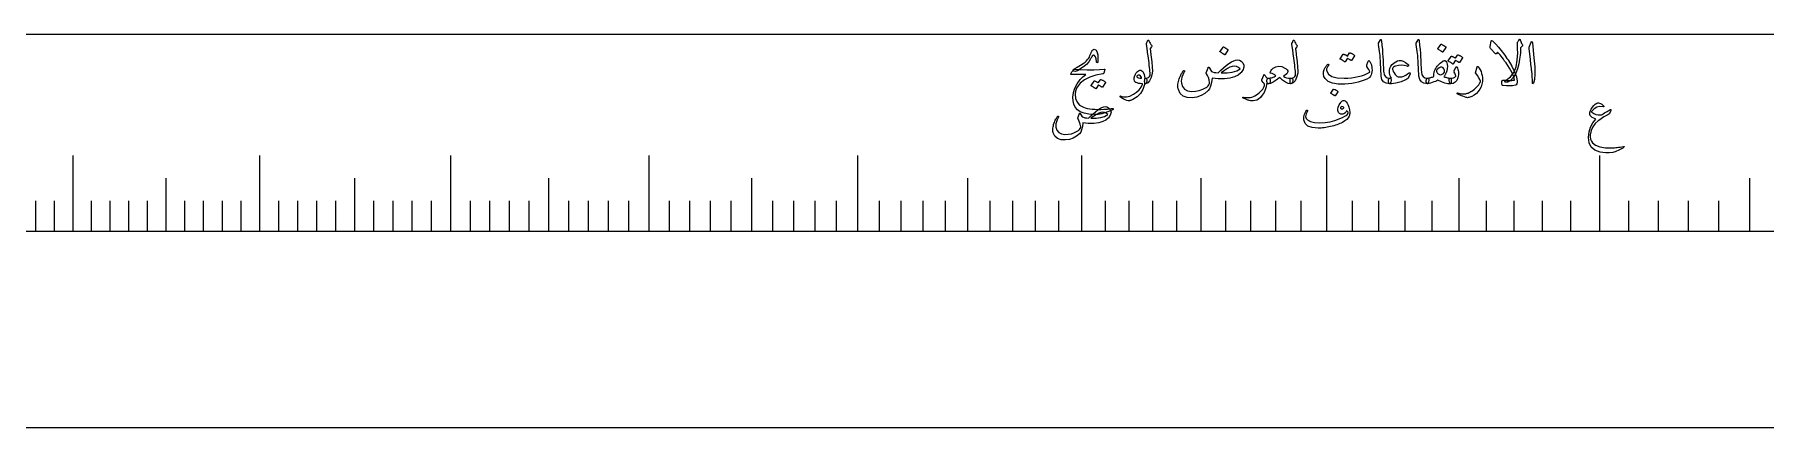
# Model space of a CAD drawing. Header units: millimetres. Extents: x -230 to 230, y -13 to 13.
# Drawn here: x 2 to 116.6, y -13 to 13 of the extents above; entities that cross this region are included whole.
import ezdxf

# ---------------------------------------------------------------- set-up
doc = ezdxf.new("R2010")
doc.units = ezdxf.units.MM
for name, color, linetype in [('CUT_OUTER', 1, 'Continuous'), ('ENGRAVE', 7, 'Continuous'), ('ENGRAVE_FINE', 8, 'Continuous'), ('TEXT', 5, 'Continuous')]:
    doc.layers.add(name, color=color, linetype=linetype)

msp = doc.modelspace()

# ---------------------------------------------------------------- linework, layer by layer
at = {"layer": 'CUT_OUTER'}
msp.add_lwpolyline([(-230, -13), (230, -13), (230, 13), (-230, 13)], close=True, dxfattribs=at)
at = {"layer": 'ENGRAVE'}
for points in [[(4.553, 0), (4.553, 5)], [(16.9333, 0), (16.9333, 5)], [(29.5765, 0), (29.5765, 5)], [(42.6926, 0), (42.6926, 5)], [(56.5228, 0), (56.5228, 5)], [(71.3586, 0), (71.3586, 5)], [(71.3586, 0), (71.3586, 5)], [(87.5694, 0), (87.5694, 5)], [(105.6437, 0), (105.6437, 5)], [(10.7226, 0), (10.7226, 3.5)], [(23.2094, 0), (23.2094, 3.5)], [(36.0613, 0), (36.0613, 3.5)], [(49.5017, 0), (49.5017, 3.5)], [(63.7941, 0), (63.7941, 3.5)], [(79.265, 0), (79.265, 3.5)], [(96.3369, 0), (96.3369, 3.5)], [(115.5801, 0), (115.5801, 3.5)], [(-215, 0), (215, 0)]]:
    msp.add_lwpolyline(points, dxfattribs=at)
at = {"layer": 'ENGRAVE_FINE'}
for points in [[(2.0913, 0), (2.0913, 2)], [(3.3219, 0), (3.3219, 2)], [(5.7848, 0), (5.7848, 2)], [(7.0174, 0), (7.0174, 2)], [(8.2511, 0), (8.2511, 2)], [(9.4861, 0), (9.4861, 2)], [(11.9606, 0), (11.9606, 2)], [(13.2006, 0), (13.2006, 2)], [(14.4425, 0), (14.4425, 2)], [(15.6867, 0), (15.6867, 2)], [(18.1825, 0), (18.1825, 2)], [(19.4345, 0), (19.4345, 2)], [(20.6895, 0), (20.6895, 2)], [(21.9478, 0), (21.9478, 2)], [(24.4748, 0), (24.4748, 2)], [(25.7439, 0), (25.7439, 2)], [(27.0171, 0), (27.0171, 2)], [(28.2946, 0), (28.2946, 2)], [(30.8632, 0), (30.8632, 2)], [(32.1548, 0), (32.1548, 2)], [(33.4515, 0), (33.4515, 2)], [(34.7536, 0), (34.7536, 2)], [(37.3749, 0), (37.3749, 2)], [(38.6946, 0), (38.6946, 2)], [(40.0206, 0), (40.0206, 2)], [(41.3532, 0), (41.3532, 2)], [(44.0392, 0), (44.0392, 2)], [(45.3931, 0), (45.3931, 2)], [(46.7546, 0), (46.7546, 2)], [(48.1241, 0), (48.1241, 2)], [(50.8878, 0), (50.8878, 2)], [(52.2826, 0), (52.2826, 2)], [(53.6866, 0), (53.6866, 2)], [(55.0998, 0), (55.0998, 2)], [(57.9557, 0), (57.9557, 2)], [(59.399, 0), (59.399, 2)], [(60.8529, 0), (60.8529, 2)], [(62.3178, 0), (62.3178, 2)], [(65.2821, 0), (65.2821, 2)], [(66.7821, 0), (66.7821, 2)], [(68.2946, 0), (68.2946, 2)], [(69.82, 0), (69.82, 2)], [(72.9108, 0), (72.9108, 2)], [(74.4771, 0), (74.4771, 2)], [(76.058, 0), (76.058, 2)], [(77.6538, 0), (77.6538, 2)], [(80.8921, 0), (80.8921, 2)], [(82.5356, 0), (82.5356, 2)], [(84.1959, 0), (84.1959, 2)], [(85.8737, 0), (85.8737, 2)], [(89.2836, 0), (89.2836, 2)], [(91.0168, 0), (91.0168, 2)], [(92.7697, 0), (92.7697, 2)], [(94.5429, 0), (94.5429, 2)], [(98.1524, 0), (98.1524, 2)], [(99.9902, 0), (99.9902, 2)], [(101.8508, 0), (101.8508, 2)], [(103.7351, 0), (103.7351, 2)], [(107.5774, 0), (107.5774, 2)], [(109.5371, 0), (109.5371, 2)], [(111.5235, 0), (111.5235, 2)], [(113.5376, 0), (113.5376, 2)]]:
    msp.add_lwpolyline(points, dxfattribs=at)
at = {"layer": 'TEXT'}
for points in [[(75.6391, 12.4113), (75.6663, 12.4771), (75.6875, 12.5292), (75.7026, 12.5678), (75.7117, 12.5927), (75.7188, 12.6086), (75.7278, 12.62), (75.7389, 12.6268), (75.752, 12.629), (75.7669, 12.6265), (75.7792, 12.619), (75.7891, 12.6064), (75.7964, 12.5887), (75.8299, 12.5023), (75.87, 12.4244), (75.9166, 12.3551), (75.9698, 12.2944), (75.9846, 12.2749), (75.9889, 12.253), (75.9826, 12.2286), (75.9657, 12.2016), (75.877, 12.0766), (75.8831, 12.0207), (75.8891, 11.9657), (75.8952, 11.9118), (75.9012, 11.8589), (75.9073, 11.807), (75.9133, 11.756), (75.9194, 11.7061), (75.9254, 11.6573), (75.9811, 11.2046), (76.0151, 10.8508), (76.0275, 10.5958), (76.0181, 10.4395), (75.942, 10.156), (75.8427, 9.9466), (75.7203, 9.8112), (75.5746, 9.75), (75.5706, 9.75), (75.5665, 9.75), (75.5625, 9.75), (75.5585, 9.75), (75.5345, 9.7727), (75.5192, 9.8246), (75.5123, 9.9057), (75.5141, 10.0161), (75.5179, 10.057), (75.5292, 10.0867), (75.5481, 10.1053), (75.5746, 10.1129), (75.6769, 10.1333), (75.7621, 10.1704), (75.8301, 10.224), (75.881, 10.2944), (75.8776, 10.3788), (75.8715, 10.4748), (75.8625, 10.5824), (75.8508, 10.7016), (75.8366, 10.8319), (75.8201, 10.9728), (75.8013, 11.1242), (75.7802, 11.2863), (75.7608, 11.4456), (75.7429, 11.5887), (75.7266, 11.7157), (75.7117, 11.8266), (75.6988, 11.9214), (75.6885, 12), (75.6807, 12.0625), (75.6754, 12.1089), (75.6351, 12.3387), (75.6338, 12.3614), (75.6341, 12.381), (75.6358, 12.3977), (75.6391, 12.4113)], [(85.2681, 12.4113), (85.2954, 12.4771), (85.3165, 12.5292), (85.3317, 12.5678), (85.3407, 12.5927), (85.3478, 12.6086), (85.3569, 12.62), (85.3679, 12.6268), (85.381, 12.629), (85.3959, 12.6265), (85.4083, 12.619), (85.4181, 12.6064), (85.4254, 12.5887), (85.4589, 12.5023), (85.499, 12.4244), (85.5456, 12.3551), (85.5988, 12.2944), (85.6137, 12.2749), (85.6179, 12.253), (85.6116, 12.2286), (85.5948, 12.2016), (85.506, 12.0766), (85.5121, 12.0207), (85.5181, 11.9657), (85.5242, 11.9118), (85.5302, 11.8589), (85.5363, 11.807), (85.5423, 11.756), (85.5484, 11.7061), (85.5544, 11.6573), (85.6101, 11.2046), (85.6442, 10.8508), (85.6565, 10.5958), (85.6472, 10.4395), (85.5711, 10.156), (85.4718, 9.9466), (85.3493, 9.8112), (85.2036, 9.75), (85.1996, 9.75), (85.1956, 9.75), (85.1915, 9.75), (85.1875, 9.75), (85.1636, 9.7727), (85.1482, 9.8246), (85.1414, 9.9057), (85.1431, 10.0161), (85.1469, 10.057), (85.1583, 10.0867), (85.1772, 10.1053), (85.2036, 10.1129), (85.3059, 10.1333), (85.3911, 10.1704), (85.4592, 10.224), (85.5101, 10.2944), (85.5067, 10.3788), (85.5005, 10.4748), (85.4916, 10.5824), (85.4798, 10.7016), (85.4656, 10.8319), (85.4491, 10.9728), (85.4303, 11.1242), (85.4093, 11.2863), (85.3899, 11.4456), (85.372, 11.5887), (85.3556, 11.7157), (85.3407, 11.8266), (85.3279, 11.9214), (85.3175, 12), (85.3097, 12.0625), (85.3044, 12.1089), (85.2641, 12.3387), (85.2629, 12.3614), (85.2631, 12.381), (85.2649, 12.3977), (85.2681, 12.4113)], [(91.131, 12.6532), (91.1389, 12.6653), (91.1462, 12.6734), (91.153, 12.6774), (91.1593, 12.6774), (91.1689, 12.6721), (91.1774, 12.6562), (91.185, 12.6298), (91.1915, 12.5927), (91.2248, 12.2916), (91.252, 12.0131), (91.2732, 11.7573), (91.2883, 11.5242), (91.298, 11.3248), (91.307, 11.1462), (91.3151, 10.9882), (91.3226, 10.8508), (91.329, 10.7341), (91.3342, 10.6381), (91.3381, 10.5628), (91.3407, 10.5081), (91.3765, 10.3443), (91.4556, 10.2238), (91.5781, 10.1467), (91.744, 10.1129), (91.7901, 10.1008), (91.8196, 10.0726), (91.8324, 10.0282), (91.8286, 9.9677), (91.8097, 9.8725), (91.7893, 9.8044), (91.7674, 9.7636), (91.744, 9.75), (91.5106, 9.7807), (91.3387, 9.873), (91.2283, 10.0267), (91.1794, 10.2419), (91.1717, 10.3449), (91.1648, 10.4481), (91.1586, 10.5515), (91.1532, 10.6552), (91.1483, 10.7592), (91.1436, 10.8634), (91.1392, 10.9679), (91.1351, 11.0726), (91.1275, 11.2723), (91.1169, 11.4521), (91.1033, 11.612), (91.0867, 11.752), (91.067, 11.8865), (91.0444, 12.0297), (91.0186, 12.1818), (90.9899, 12.3427), (90.9861, 12.3717), (90.9869, 12.3982), (90.9922, 12.4221), (91.002, 12.4435)], [(93.627, 12.6532), (93.6348, 12.6653), (93.6421, 12.6734), (93.6489, 12.6774), (93.6552, 12.6774), (93.6648, 12.6721), (93.6734, 12.6562), (93.6809, 12.6298), (93.6875, 12.5927), (93.7208, 12.2916), (93.748, 12.0131), (93.7692, 11.7573), (93.7843, 11.5242), (93.794, 11.3248), (93.8029, 11.1462), (93.8111, 10.9882), (93.8185, 10.8508), (93.825, 10.7341), (93.8301, 10.6381), (93.834, 10.5628), (93.8367, 10.5081), (93.8725, 10.3443), (93.9516, 10.2238), (94.0741, 10.1467), (94.2399, 10.1129), (94.286, 10.1008), (94.3155, 10.0726), (94.3284, 10.0282), (94.3246, 9.9677), (94.3057, 9.8725), (94.2853, 9.8044), (94.2634, 9.7636), (94.2399, 9.75), (94.0066, 9.7807), (93.8347, 9.873), (93.7243, 10.0267), (93.6754, 10.2419), (93.6677, 10.3449), (93.6608, 10.4481), (93.6546, 10.5515), (93.6492, 10.6552), (93.6443, 10.7592), (93.6396, 10.8634), (93.6352, 10.9679), (93.631, 11.0726), (93.6235, 11.2723), (93.6129, 11.4521), (93.5993, 11.612), (93.5827, 11.752), (93.563, 11.8865), (93.5403, 12.0297), (93.5146, 12.1818), (93.4859, 12.3427), (93.4821, 12.3717), (93.4829, 12.3982), (93.4882, 12.4221), (93.498, 12.4435)], [(99.2641, 9.9919), (99.4027, 9.9797), (99.5282, 9.9713), (99.6406, 9.9666), (99.7399, 9.9657), (99.8264, 9.9684), (99.9002, 9.9743), (99.9614, 9.9835), (100.0101, 9.996), (99.9594, 10.2132), (99.8478, 10.4738), (99.6752, 10.7777), (99.4415, 11.125), (99.3498, 11.2526), (99.2641, 11.3695), (99.1845, 11.4754), (99.1109, 11.5706), (99.0433, 11.6546), (98.9819, 11.7273), (98.9264, 11.7887), (98.877, 11.8387), (98.8165, 11.7339), (98.7908, 11.7213), (98.7661, 11.7198), (98.7424, 11.7293), (98.7198, 11.75), (98.4415, 12.0484), (98.4158, 12.0839), (98.3992, 12.122), (98.3916, 12.1626), (98.3931, 12.2056), (98.4496, 12.5565), (98.4549, 12.5811), (98.4627, 12.5988), (98.473, 12.6094), (98.4859, 12.6129), (98.5459, 12.5869), (98.6411, 12.505), (98.7717, 12.3672), (98.9375, 12.1734), (99.0286, 12.0631), (99.1164, 11.9541), (99.201, 11.8464), (99.2823, 11.7399), (99.3603, 11.6347), (99.435, 11.5307), (99.5064, 11.428), (99.5746, 11.3266), (99.8274, 10.912), (100.0131, 10.5393), (100.1318, 10.2084), (100.1835, 9.9194), (100.1807, 9.8183), (100.1603, 9.7409), (100.1222, 9.6872), (100.0665, 9.6573), (99.8745, 9.6195), (99.6734, 9.6028), (99.4632, 9.6074), (99.244, 9.6331), (99.2238, 9.6363), (99.2077, 9.6421), (99.1956, 9.6505), (99.1875, 9.6613), (99.1615, 9.7447), (99.1562, 9.8216), (99.1716, 9.8919), (99.2077, 9.9556), (99.2233, 9.9745), (99.2379, 9.9869), (99.2515, 9.9927), (99.2641, 9.9919)], [(99.7399, 9.9677), (99.6767, 9.9146), (99.6079, 9.876), (99.5335, 9.8521), (99.4536, 9.8427), (99.4078, 9.8453), (99.375, 9.8528), (99.3553, 9.8654), (99.3488, 9.8831), (99.3548, 9.9057), (99.373, 9.9294), (99.4032, 9.9541), (99.4456, 9.9798), (99.7369, 10.1988), (99.9577, 10.4929), (100.1079, 10.8621), (100.1875, 11.3065), (100.2064, 11.5542), (100.2147, 11.8014), (100.2124, 12.0481), (100.1996, 12.2944), (100.1958, 12.3657), (100.1966, 12.4224), (100.2019, 12.4645), (100.2117, 12.4919), (100.2326, 12.5282), (100.251, 12.5605), (100.2669, 12.5887), (100.2802, 12.6129), (100.2913, 12.6331), (100.3004, 12.6492), (100.3075, 12.6613), (100.3125, 12.6694), (100.3226, 12.6797), (100.3327, 12.6865), (100.3427, 12.6898), (100.3528, 12.6895), (100.3654, 12.6847), (100.375, 12.6784), (100.3816, 12.6706), (100.3851, 12.6613), (100.4153, 12.5547), (100.4456, 12.4688), (100.4758, 12.4035), (100.506, 12.3589), (100.529, 12.3271), (100.5373, 12.2964), (100.531, 12.2666), (100.5101, 12.2379), (100.3972, 12.121), (100.3991, 12.0059), (100.3967, 11.8866), (100.39, 11.763), (100.379, 11.6351), (100.364, 11.5026), (100.3453, 11.3654), (100.3227, 11.2234), (100.2964, 11.0766), (100.2117, 10.7457), (100.0907, 10.4506), (99.9335, 10.1913), (99.7399, 9.9677)], [(70.752, 10.621), (70.776, 10.6491), (70.8034, 10.6769), (70.8344, 10.7045), (70.869, 10.7319), (70.907, 10.7592), (70.9486, 10.7868), (70.9937, 10.8146), (71.0423, 10.8427), (71.2581, 10.9703), (71.4335, 11.0827), (71.5685, 11.1799), (71.6633, 11.2621), (71.7366, 11.343), (71.7994, 11.4284), (71.8516, 11.5184), (71.8931, 11.6129), (71.9112, 11.6602), (71.9289, 11.7051), (71.9464, 11.7479), (71.9637, 11.7883), (71.9805, 11.826), (71.9965, 11.8604), (72.0117, 11.8915), (72.0262, 11.9194), (72.0582, 11.967), (72.0938, 12.001), (72.1328, 12.0214), (72.1754, 12.0282), (72.217, 12.0214), (72.2571, 12.001), (72.2956, 11.967), (72.3327, 11.9194), (72.3788, 11.8105), (72.4083, 11.6532), (72.4211, 11.4476), (72.4173, 11.1935), (72.4148, 11.1706), (72.4073, 11.1542), (72.3947, 11.1444), (72.377, 11.1411), (72.3589, 11.1447), (72.3448, 11.1552), (72.3347, 11.1729), (72.3286, 11.1976), (72.2976, 11.3916), (72.253, 11.5302), (72.1948, 11.6134), (72.123, 11.6411), (72.1046, 11.6379), (72.0857, 11.628), (72.0663, 11.6116), (72.0464, 11.5887), (72.0376, 11.575), (72.0272, 11.558), (72.0154, 11.5377), (72.002, 11.5141), (71.9871, 11.4873), (71.9708, 11.4572), (71.9529, 11.4238), (71.9335, 11.3871), (71.818, 11.1981), (71.6613, 11.0222), (71.4632, 10.8594), (71.2238, 10.7097), (71.2213, 10.7082), (71.2137, 10.7036), (71.2011, 10.6961), (71.1835, 10.6855), (71.1608, 10.6719), (71.1331, 10.6552), (71.1003, 10.6356), (71.0625, 10.6129), (70.9826, 10.5771), (70.9042, 10.5665), (70.8274, 10.5811), (70.752, 10.621)], [(80.7036, 12.1734), (80.7087, 12.1784), (80.7157, 12.1815), (80.7248, 12.1825), (80.7359, 12.1815), (80.8143, 12.1497), (80.8881, 12.1109), (80.9574, 12.065), (81.0222, 12.0121), (81.0285, 12.004), (81.0312, 11.996), (81.0305, 11.9879), (81.0262, 11.9798), (80.8367, 11.6734), (80.8296, 11.6661), (80.8206, 11.6643), (80.8095, 11.6681), (80.7964, 11.6774), (80.785, 11.6855), (80.7671, 11.6976), (80.7427, 11.7137), (80.7117, 11.7339), (80.6736, 11.7581), (80.628, 11.7863), (80.5748, 11.8185), (80.5141, 11.8548), (80.506, 11.8609), (80.502, 11.8669), (80.502, 11.873), (80.506, 11.879)], [(89.0827, 11.7863), (89.0877, 11.7913), (89.0948, 11.7944), (89.1038, 11.7954), (89.1149, 11.7944), (89.1546, 11.7795), (89.193, 11.7631), (89.2302, 11.7452), (89.2661, 11.7258), (89.301, 11.7046), (89.3352, 11.6815), (89.3686, 11.6562), (89.4012, 11.629), (89.4075, 11.6207), (89.4103, 11.6119), (89.4095, 11.6026), (89.4052, 11.5927), (89.2117, 11.2863), (89.2064, 11.2823), (89.1986, 11.2823), (89.1883, 11.2863), (89.1754, 11.2944), (89.1666, 11.3018), (89.1522, 11.312), (89.1323, 11.325), (89.1069, 11.3407), (89.0756, 11.3595), (89.0383, 11.3816), (88.995, 11.4069), (88.9456, 11.4355), (88.7923, 11.1976), (88.7853, 11.1903), (88.7762, 11.1885), (88.7651, 11.1923), (88.752, 11.2016), (88.7407, 11.2097), (88.7228, 11.2218), (88.6983, 11.2379), (88.6673, 11.2581), (88.6293, 11.2823), (88.5837, 11.3105), (88.5305, 11.3427), (88.4698, 11.379), (88.4635, 11.3851), (88.4607, 11.3911), (88.4614, 11.3972), (88.4657, 11.4032), (88.6633, 11.6976), (88.6683, 11.7026), (88.6754, 11.7056), (88.6845, 11.7067), (88.6956, 11.7056), (88.7293, 11.6947), (88.7621, 11.682), (88.7939, 11.6675), (88.8246, 11.6512), (88.8543, 11.6334), (88.8831, 11.6144), (88.9108, 11.5941), (88.9375, 11.5726)], [(95.131, 12.3508), (95.1361, 12.3558), (95.1431, 12.3589), (95.1522, 12.3599), (95.1633, 12.3589), (95.2417, 12.3271), (95.3155, 12.2883), (95.3848, 12.2424), (95.4496, 12.1895), (95.4559, 12.1815), (95.4587, 12.1734), (95.4579, 12.1653), (95.4536, 12.1573), (95.2641, 11.8508), (95.2571, 11.8435), (95.248, 11.8417), (95.2369, 11.8455), (95.2238, 11.8548), (95.2124, 11.8629), (95.1946, 11.875), (95.1701, 11.8911), (95.1391, 11.9113), (95.1011, 11.9355), (95.0554, 11.9637), (95.0023, 11.996), (94.9415, 12.0323), (94.9335, 12.0383), (94.9294, 12.0444), (94.9294, 12.0504), (94.9335, 12.0565)], [(96.2359, 11.6492), (96.2409, 11.6542), (96.248, 11.6573), (96.2571, 11.6583), (96.2681, 11.6573), (96.3078, 11.6424), (96.3463, 11.626), (96.3834, 11.6081), (96.4194, 11.5887), (96.4543, 11.5675), (96.4884, 11.5444), (96.5218, 11.5192), (96.5544, 11.4919), (96.5607, 11.4836), (96.5635, 11.4748), (96.5628, 11.4655), (96.5585, 11.4556), (96.3649, 11.1492), (96.3596, 11.1452), (96.3518, 11.1452), (96.3415, 11.1492), (96.3286, 11.1573), (96.3198, 11.1647), (96.3054, 11.1749), (96.2855, 11.1879), (96.2601, 11.2036), (96.2288, 11.2224), (96.1915, 11.2445), (96.1482, 11.2698), (96.0988, 11.2984), (95.9456, 11.0605), (95.9385, 11.0532), (95.9294, 11.0514), (95.9183, 11.0552), (95.9052, 11.0645), (95.8939, 11.0726), (95.876, 11.0847), (95.8516, 11.1008), (95.8206, 11.121), (95.7825, 11.1452), (95.7369, 11.1734), (95.6837, 11.2056), (95.623, 11.2419), (95.6167, 11.248), (95.6139, 11.254), (95.6147, 11.2601), (95.619, 11.2661), (95.8165, 11.5605), (95.8216, 11.5655), (95.8286, 11.5685), (95.8377, 11.5696), (95.8488, 11.5685), (95.8826, 11.5576), (95.9153, 11.5449), (95.9471, 11.5304), (95.9778, 11.5141), (96.0076, 11.4963), (96.0363, 11.4773), (96.064, 11.457), (96.0907, 11.4355)], [(101.0867, 12.4516), (101.1253, 12.5262), (101.1562, 12.5524), (101.1797, 12.5302), (101.1956, 12.4597), (101.2883, 11.4718), (101.3435, 10.8654), (101.3558, 10.381), (101.3254, 10.0186), (101.252, 9.7782), (101.2387, 9.7586), (101.2268, 9.748), (101.2165, 9.7465), (101.2077, 9.754), (101.2006, 9.7659), (101.1956, 9.7812), (101.1925, 9.8002), (101.1915, 9.8226), (101.1915, 9.9972), (101.1835, 10.1825), (101.1673, 10.3783), (101.1431, 10.5847), (101.1379, 10.6386), (101.122, 10.7843), (101.0955, 11.0217), (101.0585, 11.3508), (100.9698, 12.0806), (100.9677, 12.1195), (100.9698, 12.1552), (100.9758, 12.188), (100.9859, 12.2177)], [(71.1875, 10.6895), (71.7049, 10.6714), (72.1522, 10.6694), (72.5295, 10.6835), (72.8367, 10.7137), (72.8461, 10.7148), (72.8543, 10.7142), (72.8613, 10.7118), (72.8669, 10.7077), (72.8711, 10.702), (72.8735, 10.6951), (72.8741, 10.6869), (72.873, 10.6774), (72.865, 10.6406), (72.8574, 10.6069), (72.8499, 10.5761), (72.8427, 10.5484), (72.8358, 10.5237), (72.8291, 10.502), (72.8227, 10.4834), (72.8165, 10.4677), (72.8034, 10.4428), (72.7883, 10.4244), (72.7712, 10.4126), (72.752, 10.4073), (72.2863, 10.3228), (71.881, 10.1905), (71.5363, 10.0103), (71.252, 9.7823), (71.1084, 9.6182), (71.004, 9.4446), (70.939, 9.2613), (70.9133, 9.0685), (70.938, 8.7659), (71.0363, 8.5192), (71.2082, 8.3284), (71.4536, 8.1935), (71.5809, 8.1527), (71.7208, 8.119), (71.8732, 8.0922), (72.0383, 8.0726), (72.2157, 8.0597), (72.4052, 8.0534), (72.6069, 8.0537), (72.8206, 8.0605), (72.8965, 8.0648), (72.9713, 8.0696), (73.0447, 8.0748), (73.1169, 8.0806), (73.1874, 8.0869), (73.2555, 8.0938), (73.3214, 8.1011), (73.3851, 8.1089), (73.4045, 8.1099), (73.4183, 8.1048), (73.4267, 8.0938), (73.4294, 8.0766), (73.4279, 8.0567), (73.4234, 8.0413), (73.4158, 8.0305), (73.4052, 8.0242), (73.2913, 7.9761), (73.1835, 7.9325), (73.0817, 7.8934), (72.9859, 7.8589), (72.8964, 7.8286), (72.8135, 7.8024), (72.7371, 7.7802), (72.6673, 7.7621), (72.6017, 7.7487), (72.5378, 7.7369), (72.4757, 7.7266), (72.4153, 7.7177), (72.3565, 7.7109), (72.2989, 7.7067), (72.2426, 7.7049), (72.1875, 7.7056), (71.8115, 7.7349), (71.498, 7.7984), (71.247, 7.8962), (71.0585, 8.0282), (70.9201, 8.1933), (70.8236, 8.3861), (70.7689, 8.6066), (70.756, 8.8548), (70.7956, 9.1628), (70.8901, 9.4617), (71.0396, 9.7515), (71.244, 10.0323), (71.3238, 10.1172), (71.4143, 10.1986), (71.5154, 10.2765), (71.627, 10.3508), (70.6512, 10.3589), (70.6278, 10.369), (70.6179, 10.3871), (70.6217, 10.4133), (70.6391, 10.4476), (70.6719, 10.4975), (70.7016, 10.5423), (70.7283, 10.5822), (70.752, 10.6169), (70.7727, 10.6464), (70.7903, 10.6704), (70.8049, 10.6888), (70.8165, 10.7016), (70.8427, 10.7039), (70.9133, 10.7026), (71.0282, 10.6978), (71.1875, 10.6895)], [(75.494, 9.7056), (75.3994, 9.3737), (75.2409, 9.0958), (75.0184, 8.8717), (74.7319, 8.7016), (74.6918, 8.6843), (74.6522, 8.6689), (74.6132, 8.6551), (74.5746, 8.6431), (74.5368, 8.6332), (74.5, 8.6255), (74.4642, 8.6201), (74.4294, 8.6169), (74.3427, 8.6293), (74.2278, 8.6744), (74.0847, 8.7523), (73.9133, 8.8629), (73.8949, 8.8788), (73.8841, 8.8942), (73.8808, 8.909), (73.8851, 8.9234), (73.8947, 8.9345), (73.9073, 8.9395), (73.9229, 8.9385), (73.9415, 8.9315), (74.1197, 8.8737), (74.3196, 8.874), (74.5411, 8.9322), (74.7843, 9.0484), (74.9829, 9.1832), (75.1472, 9.3417), (75.2772, 9.5239), (75.373, 9.7298), (75.3722, 9.7371), (75.37, 9.7429), (75.3662, 9.7472), (75.3609, 9.75), (75.222, 9.7581), (75.1038, 9.7742), (75.0063, 9.7984), (74.9294, 9.8306), (74.87, 9.8805), (74.8327, 9.9496), (74.8175, 10.0378), (74.8246, 10.1452), (74.8269, 10.1594), (74.8296, 10.1739), (74.8329, 10.1886), (74.8367, 10.2036), (74.841, 10.2191), (74.8458, 10.2354), (74.8511, 10.2524), (74.8569, 10.2702), (74.9042, 10.3853), (74.9617, 10.4808), (75.0292, 10.5567), (75.1069, 10.6129), (75.1862, 10.6436), (75.2591, 10.6431), (75.3254, 10.6114), (75.3851, 10.5484), (75.4372, 10.4607), (75.4768, 10.3589), (75.5038, 10.2429), (75.5181, 10.1129), (75.5261, 10.113), (75.5338, 10.1134), (75.5412, 10.114), (75.5484, 10.1149), (75.5556, 10.1158), (75.563, 10.1164), (75.5707, 10.1168), (75.5786, 10.1169), (75.6058, 10.1111), (75.627, 10.0938), (75.6421, 10.0648), (75.6512, 10.0242), (75.655, 9.9796), (75.6542, 9.9345), (75.6489, 9.8889), (75.6391, 9.8427), (75.6263, 9.8022), (75.6119, 9.7732), (75.596, 9.7558), (75.5786, 9.75), (75.502, 9.75), (75.5015, 9.7427), (75.5, 9.7329), (75.4975, 9.7205), (75.494, 9.7056)], [(75.3004, 10.1573), (75.2581, 10.2311), (75.2117, 10.2833), (75.1613, 10.3138), (75.1069, 10.3226), (75.0743, 10.314), (75.0454, 10.3004), (75.0199, 10.2818), (74.998, 10.2581), (74.9909, 10.2455), (74.9899, 10.2319), (74.995, 10.2172), (75.006, 10.2016), (75.0476, 10.1651), (75.1079, 10.1401), (75.1867, 10.1268), (75.2843, 10.125), (75.2944, 10.127), (75.3004, 10.1331), (75.3024, 10.1431), (75.3004, 10.1573)], [(81.6472, 11.3347), (81.7878, 11.314), (81.9073, 11.248), (82.0055, 11.1366), (82.0827, 10.9798), (82.0912, 10.9199), (82.0847, 10.8528), (82.063, 10.7787), (82.0262, 10.6976), (81.9839, 10.6195), (81.9456, 10.5544), (81.9113, 10.5025), (81.881, 10.4637), (81.7046, 10.3185), (81.4657, 10.2056), (81.1643, 10.125), (80.8004, 10.0766), (80.5814, 10.066), (80.372, 10.0706), (80.1721, 10.0902), (79.9819, 10.125), (79.937, 9.8294), (79.879, 9.5917), (79.808, 9.412), (79.7238, 9.2903), (79.503, 9.1026), (79.252, 8.9627), (78.9708, 8.8707), (78.6593, 8.8266), (78.3314, 8.842), (78.0696, 8.9365), (77.8737, 9.1101), (77.744, 9.3629), (77.7329, 9.4021), (77.7238, 9.443), (77.7167, 9.4858), (77.7117, 9.5302), (77.7092, 9.5762), (77.7097, 9.6235), (77.7132, 9.672), (77.7198, 9.7218), (77.7339, 9.8099), (77.752, 9.8967), (77.7742, 9.9822), (77.8004, 10.0665), (77.8304, 10.1493), (77.8639, 10.2303), (77.901, 10.3096), (77.9415, 10.3871), (77.9596, 10.4186), (77.9773, 10.4486), (77.9948, 10.4771), (78.0121, 10.504), (78.0289, 10.5295), (78.0449, 10.5534), (78.0601, 10.5759), (78.0746, 10.5968), (78.0849, 10.6086), (78.0958, 10.6159), (78.1071, 10.6187), (78.119, 10.6169), (78.1316, 10.6121), (78.1411, 10.6058), (78.1477, 10.598), (78.1512, 10.5887), (78.1522, 10.5781), (78.1512, 10.5665), (78.1482, 10.5539), (78.1431, 10.5403), (78.1137, 10.4957), (78.0857, 10.4466), (78.0592, 10.3929), (78.0343, 10.3347), (77.9819, 10.1857), (77.9496, 10.0454), (77.9375, 9.9136), (77.9456, 9.7903), (78.0209, 9.5562), (78.1583, 9.3861), (78.3576, 9.28), (78.619, 9.2379), (78.8715, 9.2497), (79.1169, 9.2974), (79.3553, 9.3808), (79.5867, 9.5), (79.6565, 9.5496), (79.7167, 9.6099), (79.7674, 9.6807), (79.8085, 9.7621), (79.8133, 9.7734), (79.8155, 9.7873), (79.8153, 9.8037), (79.8125, 9.8226), (79.777, 10.003), (79.7308, 10.1613), (79.6741, 10.2974), (79.6069, 10.4113), (79.5935, 10.4322), (79.5857, 10.4506), (79.5834, 10.4665), (79.5867, 10.4798), (79.7117, 10.8105), (79.7296, 10.8354), (79.747, 10.8458), (79.7639, 10.8415), (79.7802, 10.8226), (79.9294, 10.5685), (80.0093, 10.5307), (80.1119, 10.502), (80.2371, 10.4824), (80.3851, 10.4718), (80.5607, 10.6429), (80.7369, 10.8014), (80.9136, 10.9473), (81.0907, 11.0806), (81.2601, 11.1918), (81.4093, 11.2712), (81.5383, 11.3188), (81.6472, 11.3347)], [(81.8448, 10.7379), (81.721, 10.8322), (81.5917, 10.8891), (81.4569, 10.9088), (81.3165, 10.8911), (81.1643, 10.8374), (80.9899, 10.749), (80.7933, 10.6258), (80.5746, 10.4677), (80.973, 10.4665), (81.3175, 10.5111), (81.6081, 10.6016), (81.8448, 10.7379)], [(83.2722, 10), (83.3972, 10.3226), (83.411, 10.3483), (83.4244, 10.3609), (83.4372, 10.3604), (83.4496, 10.3468), (83.4834, 10.2903), (83.5161, 10.2419), (83.5479, 10.2016), (83.5786, 10.1694), (83.6124, 10.1447), (83.6492, 10.127), (83.689, 10.1164), (83.7319, 10.1129), (83.7742, 10.1018), (83.8044, 10.0685), (83.8226, 10.0131), (83.8286, 9.9355), (83.8226, 9.8574), (83.8044, 9.8004), (83.7742, 9.7646), (83.7319, 9.75), (83.6993, 9.7485), (83.6663, 9.748), (83.6328, 9.7485), (83.5988, 9.75), (83.593, 9.7485), (83.5877, 9.744), (83.5829, 9.7364), (83.5786, 9.7258), (83.557, 9.535), (83.504, 9.3498), (83.4199, 9.1701), (83.3044, 8.996), (83.1757, 8.8445), (83.0514, 8.7329), (82.9317, 8.661), (82.8165, 8.629), (82.7082, 8.6207), (82.6089, 8.62), (82.5186, 8.6268), (82.4375, 8.6411), (82.3978, 8.6522), (82.3553, 8.6653), (82.3101, 8.6804), (82.2621, 8.6976), (82.2116, 8.7172), (82.1588, 8.7399), (82.1037, 8.7656), (82.0464, 8.7944), (82.032, 8.8009), (82.0212, 8.8085), (82.0139, 8.817), (82.0101, 8.8266), (82.0076, 8.8395), (82.0081, 8.8498), (82.0116, 8.8576), (82.0181, 8.8629), (82.0267, 8.8677), (82.0363, 8.87), (82.0469, 8.8697), (82.0585, 8.8669), (82.1855, 8.8412), (82.3044, 8.8286), (82.4153, 8.8291), (82.5181, 8.8427), (82.6198, 8.8696), (82.7193, 8.9057), (82.8164, 8.9512), (82.9113, 9.006), (83.0042, 9.0699), (83.0953, 9.1426), (83.1846, 9.2242), (83.2722, 9.3145), (83.338, 9.3969), (83.3901, 9.4788), (83.4287, 9.5602), (83.4536, 9.6411), (83.4463, 9.6976), (83.4163, 9.7621), (83.3637, 9.8347), (83.2883, 9.9153), (83.2752, 9.9327), (83.2681, 9.9526), (83.2671, 9.9751), (83.2722, 10)], [(85.2036, 10.1129), (85.2626, 10.1041), (85.3024, 10.0776), (85.3231, 10.0335), (85.3246, 9.9718), (85.3049, 9.8763), (85.2782, 9.8075), (85.2445, 9.7654), (85.2036, 9.75), (85.0179, 9.7669), (84.8317, 9.8417), (84.6449, 9.9745), (84.4577, 10.1653), (84.2215, 9.9821), (84.0212, 9.8518), (83.8566, 9.7744), (83.7278, 9.75), (83.6852, 9.7596), (83.6502, 9.7883), (83.6227, 9.8362), (83.6028, 9.9032), (83.597, 9.9919), (83.6159, 10.0565), (83.6595, 10.0968), (83.7278, 10.1129), (83.7899, 10.119), (83.8513, 10.129), (83.9119, 10.1431), (83.9718, 10.1613), (84.0309, 10.1837), (84.0892, 10.2107), (84.1468, 10.2422), (84.2036, 10.2782), (84.1338, 10.3352), (84.0494, 10.381), (83.9504, 10.4158), (83.8367, 10.4395), (83.8264, 10.4438), (83.8196, 10.4526), (83.8163, 10.466), (83.8165, 10.4839), (83.8357, 10.5456), (83.877, 10.6139), (83.9405, 10.6888), (84.0262, 10.7702), (84.2049, 10.8773), (84.3942, 10.9163), (84.594, 10.8873), (84.8044, 10.7903), (84.8936, 10.7283), (84.9556, 10.6673), (84.9904, 10.6074), (84.998, 10.5484), (84.9758, 10.4849), (84.9214, 10.4153), (84.8347, 10.3397), (84.7157, 10.2581), (84.8007, 10.1946), (84.9103, 10.1492), (85.0446, 10.122), (85.2036, 10.1129)], [(90.3972, 11.25), (90.4243, 11.216), (90.4491, 11.1784), (90.4716, 11.1373), (90.4919, 11.0927), (90.51, 11.0449), (90.5257, 10.994), (90.5392, 10.94), (90.5504, 10.8831), (90.565, 10.7686), (90.5685, 10.6552), (90.561, 10.5428), (90.5423, 10.4315), (90.5141, 10.3322), (90.4778, 10.252), (90.4335, 10.191), (90.381, 10.1492), (90.2147, 10.0612), (90.0383, 9.9829), (89.8518, 9.9141), (89.6552, 9.8548), (89.4486, 9.8057), (89.2319, 9.7671), (89.005, 9.7392), (88.7681, 9.7218), (88.3241, 9.7263), (87.9597, 9.7883), (87.6749, 9.9078), (87.4698, 10.0847), (87.3856, 10.223), (87.3468, 10.372), (87.3533, 10.5315), (87.4052, 10.7016), (87.4228, 10.7383), (87.443, 10.7757), (87.4661, 10.8139), (87.4919, 10.8528), (87.5205, 10.8925), (87.5519, 10.933), (87.5861, 10.9742), (87.623, 11.0161), (87.6353, 11.028), (87.6482, 11.0353), (87.6615, 11.0381), (87.6754, 11.0363), (87.6847, 11.0328), (87.6925, 11.0262), (87.6988, 11.0166), (87.7036, 11.004), (87.7059, 10.9922), (87.7046, 10.9808), (87.6998, 10.97), (87.6915, 10.9597), (87.657, 10.9186), (87.626, 10.876), (87.5985, 10.8319), (87.5746, 10.7863), (87.5582, 10.7427), (87.5494, 10.7006), (87.5481, 10.66), (87.5544, 10.621), (87.6804, 10.3929), (87.9173, 10.2329), (88.2651, 10.1409), (88.7238, 10.1169), (88.9759, 10.1266), (89.2162, 10.1477), (89.4447, 10.1801), (89.6613, 10.2238), (89.8663, 10.2789), (90.06, 10.3453), (90.2423, 10.423), (90.4133, 10.5121), (90.3967, 10.5953), (90.3589, 10.6875), (90.2999, 10.7888), (90.2198, 10.8992), (90.2172, 10.9098), (90.2177, 10.9294), (90.2213, 10.9582), (90.2278, 10.996), (90.2296, 10.9997), (90.2308, 11.003), (90.2316, 11.0058), (90.2319, 11.0081), (90.245, 11.0595), (90.2641, 11.1169), (90.2893, 11.1804), (90.3206, 11.25), (90.3344, 11.2712), (90.3518, 11.2782), (90.3727, 11.2712), (90.3972, 11.25)], [(93.1028, 10.4073), (92.994, 10.1653), (92.9801, 10.1414), (92.9667, 10.122), (92.9539, 10.1071), (92.9415, 10.0968), (92.8788, 10.0538), (92.8115, 10.0136), (92.7397, 9.9762), (92.6633, 9.9415), (92.5827, 9.9091), (92.498, 9.8785), (92.4093, 9.8497), (92.3165, 9.8226), (92.1431, 9.7802), (91.9899, 9.754), (91.8569, 9.744), (91.744, 9.75), (91.7009, 9.7697), (91.6724, 9.8085), (91.6585, 9.8664), (91.6593, 9.9435), (91.6696, 10.0131), (91.6845, 10.0645), (91.7039, 10.0978), (91.7278, 10.1129), (91.7319, 10.1129), (91.7359, 10.1129), (91.7399, 10.1129), (91.744, 10.1129), (91.7739, 10.1099), (91.8034, 10.1089), (91.8324, 10.1099), (91.8609, 10.1129), (91.812, 10.1852), (91.7742, 10.2651), (91.7475, 10.3526), (91.7319, 10.4476), (91.7296, 10.6177), (91.7591, 10.7692), (91.8203, 10.902), (91.9133, 11.0161), (92.033, 11.1227), (92.1502, 11.2046), (92.2649, 11.2618), (92.377, 11.2944), (92.498, 11.2941), (92.6351, 11.249), (92.7883, 11.159), (92.9577, 11.0242), (92.9768, 11.0033), (92.9859, 10.9808), (92.9849, 10.9569), (92.9738, 10.9315), (92.9579, 10.9118), (92.9385, 10.9012), (92.9156, 10.8997), (92.8891, 10.9073), (92.6993, 10.9622), (92.5091, 10.9819), (92.3183, 10.9662), (92.127, 10.9153), (92.0512, 10.8833), (91.9929, 10.8478), (91.9524, 10.8087), (91.9294, 10.7661), (91.9239, 10.7122), (91.9395, 10.6431), (91.9763, 10.559), (92.0343, 10.4597), (92.1048, 10.3594), (92.1714, 10.2843), (92.2339, 10.2344), (92.2923, 10.2097), (92.4196, 10.1971), (92.5474, 10.2117), (92.6757, 10.2535), (92.8044, 10.3226), (92.9214, 10.4032), (92.9819, 10.4415), (93.0302, 10.4637), (93.0665, 10.4698), (93.0907, 10.4597), (93.1006, 10.4473), (93.1058, 10.4345), (93.1066, 10.4211), (93.1028, 10.4073)], [(95.381, 11.2782), (95.3868, 11.2781), (95.3921, 11.2777), (95.3969, 11.2771), (95.4012, 11.2762), (95.4052, 11.2751), (95.4093, 11.2737), (95.4133, 11.2721), (95.4173, 11.2702), (95.4614, 11.2336), (95.497, 11.1845), (95.5239, 11.1227), (95.5423, 11.0484), (95.5577, 10.8974), (95.5514, 10.751), (95.5234, 10.6091), (95.4738, 10.4718), (95.4592, 10.4395), (95.4435, 10.4073), (95.4269, 10.375), (95.4093, 10.3427), (95.3906, 10.3105), (95.371, 10.2782), (95.3503, 10.246), (95.3286, 10.2137), (95.3901, 10.1927), (95.4496, 10.1739), (95.5071, 10.1574), (95.5625, 10.1431), (95.6159, 10.1314), (95.6673, 10.1225), (95.7167, 10.1163), (95.7641, 10.1129), (95.7823, 10.1066), (95.7964, 10.0877), (95.8065, 10.0562), (95.8125, 10.0121), (95.8185, 9.9005), (95.8125, 9.8196), (95.7944, 9.7694), (95.7641, 9.75), (95.5912, 9.751), (95.3952, 9.7903), (95.1759, 9.8679), (94.9335, 9.9839), (94.8521, 9.9456), (94.7611, 9.9073), (94.6605, 9.869), (94.5504, 9.8306), (94.4403, 9.7954), (94.3518, 9.7702), (94.285, 9.755), (94.2399, 9.75), (94.2172, 9.7555), (94.1976, 9.7722), (94.1809, 9.7999), (94.1673, 9.8387), (94.1622, 9.8609), (94.1588, 9.8831), (94.1571, 9.9052), (94.1573, 9.9274), (94.1586, 9.9496), (94.1608, 9.9718), (94.1637, 9.994), (94.1673, 10.0161), (94.1794, 10.057), (94.1956, 10.0867), (94.2157, 10.1053), (94.2399, 10.1129), (94.2976, 10.1234), (94.3538, 10.1346), (94.4085, 10.1465), (94.4617, 10.1593), (94.5139, 10.1728), (94.5655, 10.187), (94.6167, 10.202), (94.6673, 10.2177), (94.6598, 10.3082), (94.6653, 10.4022), (94.684, 10.4997), (94.7157, 10.6008), (94.7509, 10.6822), (94.7918, 10.7611), (94.8386, 10.8374), (94.8911, 10.9113), (94.95, 10.9826), (95.0156, 11.0514), (95.0881, 11.1177), (95.1673, 11.1815), (95.2291, 11.2238), (95.2853, 11.254), (95.3359, 11.2722), (95.381, 11.2782)], [(95.1996, 10.8508), (95.1051, 10.8455), (95.0151, 10.8095), (94.9297, 10.7427), (94.8488, 10.6452), (94.8349, 10.6129), (94.8377, 10.5726), (94.8571, 10.5242), (94.8931, 10.4677), (94.9408, 10.4148), (94.9909, 10.377), (95.0436, 10.3543), (95.0988, 10.3468), (95.1593, 10.3566), (95.2238, 10.3861), (95.2923, 10.4352), (95.3649, 10.504), (95.3591, 10.6391), (95.3296, 10.7419), (95.2765, 10.8125), (95.1996, 10.8508)], [(96.006, 10.6008), (96.119, 10.8508), (96.1356, 10.8783), (96.1532, 10.8881), (96.1719, 10.8803), (96.1915, 10.8548), (96.2278, 10.7786), (96.256, 10.6991), (96.2762, 10.6163), (96.2883, 10.5302), (96.2921, 10.4404), (96.2873, 10.3463), (96.2739, 10.2479), (96.252, 10.1452), (96.1852, 9.9723), (96.0817, 9.8488), (95.9413, 9.7747), (95.7641, 9.75), (95.7437, 9.7629), (95.7228, 9.8014), (95.7014, 9.8657), (95.6794, 9.9556), (95.6731, 10.0038), (95.6744, 10.0433), (95.6832, 10.0743), (95.6996, 10.0968), (95.7127, 10.1053), (95.7278, 10.1109), (95.745, 10.1134), (95.7641, 10.1129), (95.8758, 10.1164), (95.9728, 10.1391), (96.0552, 10.1809), (96.123, 10.2419), (96.126, 10.2467), (96.127, 10.253), (96.126, 10.2608), (96.123, 10.2702), (96.1071, 10.3271), (96.0837, 10.3851), (96.0527, 10.4441), (96.0141, 10.504), (96.0015, 10.5267), (95.996, 10.5504), (95.9975, 10.5751), (96.006, 10.6008)], [(97.5222, 10.875), (97.5244, 10.8823), (97.5272, 10.8881), (97.5305, 10.8924), (97.5343, 10.8952), (97.5456, 10.8962), (97.5595, 10.8911), (97.5759, 10.88), (97.5948, 10.8629), (97.6683, 10.7755), (97.7319, 10.6744), (97.7853, 10.5597), (97.8286, 10.4315), (97.8624, 10.2933), (97.8831, 10.1573), (97.8906, 10.0232), (97.8851, 9.8911), (97.8493, 9.7172), (97.7903, 9.5504), (97.7082, 9.3906), (97.6028, 9.2379), (97.4768, 9.0995), (97.3327, 8.9869), (97.1704, 8.8999), (96.9899, 8.8387), (96.9415, 8.8284), (96.8931, 8.8256), (96.8448, 8.8304), (96.7964, 8.8427), (96.6849, 8.8817), (96.5842, 8.9178), (96.4943, 8.9512), (96.4153, 8.9819), (96.3474, 9.0097), (96.2908, 9.0348), (96.2456, 9.0571), (96.2117, 9.0766), (96.2046, 9.0827), (96.1996, 9.0887), (96.1966, 9.0948), (96.1956, 9.1008), (96.1963, 9.1086), (96.1986, 9.1159), (96.2024, 9.1227), (96.2077, 9.129), (96.2145, 9.1338), (96.2228, 9.1361), (96.2326, 9.1358), (96.244, 9.1331), (96.313, 9.1145), (96.379, 9.0993), (96.442, 9.0873), (96.502, 9.0786), (96.5595, 9.0732), (96.6149, 9.0711), (96.6683, 9.0722), (96.7198, 9.0766), (96.771, 9.0848), (96.8241, 9.0973), (96.8789, 9.114), (96.9355, 9.1351), (96.9938, 9.1607), (97.0539, 9.191), (97.1158, 9.2262), (97.1794, 9.2661), (97.3581, 9.3947), (97.5111, 9.5343), (97.6384, 9.685), (97.7399, 9.8468), (97.7465, 9.8599), (97.75, 9.875), (97.7505, 9.8921), (97.748, 9.9113), (97.7056, 10.0244), (97.6391, 10.1502), (97.5484, 10.2886), (97.4335, 10.4395), (97.4284, 10.4491), (97.4254, 10.4577), (97.4244, 10.4652), (97.4254, 10.4718)], [(72.5867, 10.0161), (72.5917, 10.0212), (72.5988, 10.0242), (72.6079, 10.0252), (72.619, 10.0242), (72.6586, 10.0093), (72.6971, 9.9929), (72.7342, 9.9751), (72.7702, 9.9556), (72.8051, 9.9345), (72.8392, 9.9113), (72.8726, 9.8861), (72.9052, 9.8589), (72.9115, 9.8506), (72.9143, 9.8417), (72.9136, 9.8324), (72.9093, 9.8226), (72.7157, 9.5161), (72.7104, 9.5121), (72.7026, 9.5121), (72.6923, 9.5161), (72.6794, 9.5242), (72.6706, 9.5316), (72.6562, 9.5418), (72.6363, 9.5548), (72.6109, 9.5706), (72.5796, 9.5893), (72.5423, 9.6114), (72.499, 9.6367), (72.4496, 9.6653), (72.2964, 9.4274), (72.2893, 9.4201), (72.2802, 9.4183), (72.2692, 9.4221), (72.256, 9.4315), (72.2447, 9.4395), (72.2268, 9.4516), (72.2024, 9.4677), (72.1714, 9.4879), (72.1333, 9.5121), (72.0877, 9.5403), (72.0345, 9.5726), (71.9738, 9.6089), (71.9675, 9.6149), (71.9647, 9.621), (71.9655, 9.627), (71.9698, 9.6331), (72.1673, 9.9274), (72.1724, 9.9325), (72.1794, 9.9355), (72.1885, 9.9365), (72.1996, 9.9355), (72.2334, 9.9245), (72.2661, 9.9118), (72.2979, 9.8973), (72.3286, 9.881), (72.3584, 9.8633), (72.3871, 9.8443), (72.4148, 9.824), (72.4415, 9.8024)], [(88.0218, 9.3877), (88.0263, 9.3922), (88.0325, 9.3948), (88.0405, 9.3957), (88.0502, 9.3948), (88.1192, 9.3669), (88.1842, 9.3327), (88.2452, 9.2924), (88.3021, 9.2458), (88.3077, 9.2387), (88.3101, 9.2316), (88.3095, 9.2245), (88.3057, 9.2174), (88.1389, 8.9477), (88.1327, 8.9413), (88.1247, 8.9398), (88.115, 8.9431), (88.1034, 8.9513), (88.0935, 8.9584), (88.0777, 8.969), (88.0562, 8.9832), (88.0289, 9.001), (87.9954, 9.0223), (87.9553, 9.0471), (87.9085, 9.0755), (87.8551, 9.1074), (87.848, 9.1127), (87.8444, 9.1181), (87.8444, 9.1234), (87.848, 9.1287)], [(72.895, 8.2345), (73.0188, 8.2163), (73.1239, 8.1582), (73.2104, 8.0602), (73.2783, 7.9223), (73.2858, 7.8695), (73.28, 7.8105), (73.261, 7.7453), (73.2286, 7.6739), (73.1913, 7.6051), (73.1576, 7.5479), (73.1274, 7.5022), (73.1008, 7.4681), (72.9456, 7.3403), (72.7354, 7.241), (72.4701, 7.17), (72.1499, 7.1274), (71.9571, 7.1181), (71.7729, 7.1221), (71.597, 7.1394), (71.4295, 7.17), (71.3901, 6.9099), (71.3391, 6.7007), (71.2765, 6.5426), (71.2024, 6.4355), (71.0082, 6.2703), (70.7873, 6.1472), (70.5398, 6.0662), (70.2657, 6.0274), (69.9771, 6.0409), (69.7467, 6.1241), (69.5744, 6.2769), (69.4602, 6.4994), (69.4504, 6.5338), (69.4424, 6.5699), (69.4362, 6.6075), (69.4318, 6.6466), (69.4296, 6.6871), (69.43, 6.7287), (69.4331, 6.7714), (69.4389, 6.8152), (69.4513, 6.8927), (69.4673, 6.9691), (69.4868, 7.0444), (69.5099, 7.1185), (69.5363, 7.1914), (69.5658, 7.2627), (69.5984, 7.3324), (69.6341, 7.4006), (69.6499, 7.4284), (69.6656, 7.4548), (69.681, 7.4798), (69.6962, 7.5035), (69.7109, 7.5259), (69.725, 7.547), (69.7384, 7.5668), (69.7512, 7.5852), (69.7602, 7.5956), (69.7698, 7.602), (69.7798, 7.6045), (69.7902, 7.6029), (69.8013, 7.5987), (69.8097, 7.5931), (69.8155, 7.5863), (69.8186, 7.5781), (69.8195, 7.5687), (69.8186, 7.5585), (69.8159, 7.5475), (69.8115, 7.5355), (69.7855, 7.4962), (69.7609, 7.453), (69.7376, 7.4057), (69.7157, 7.3545), (69.6695, 7.2234), (69.6412, 7.0999), (69.6305, 6.9839), (69.6376, 6.8755), (69.7039, 6.6695), (69.8248, 6.5198), (70.0002, 6.4264), (70.2302, 6.3894), (70.4524, 6.3998), (70.6684, 6.4417), (70.8782, 6.5151), (71.0818, 6.62), (71.1432, 6.6637), (71.1962, 6.7167), (71.2408, 6.779), (71.277, 6.8506), (71.2812, 6.8606), (71.2832, 6.8728), (71.283, 6.8872), (71.2805, 6.9039), (71.2492, 7.0627), (71.2087, 7.2019), (71.1588, 7.3217), (71.0995, 7.4219), (71.0878, 7.4403), (71.0809, 7.4565), (71.0789, 7.4705), (71.0818, 7.4823), (71.1918, 7.7732), (71.2075, 7.7952), (71.2229, 7.8043), (71.2377, 7.8005), (71.2521, 7.7839), (71.3834, 7.5603), (71.4537, 7.5271), (71.544, 7.5018), (71.6542, 7.4845), (71.7844, 7.4752), (71.939, 7.6257), (72.094, 7.7652), (72.2494, 7.8936), (72.4054, 8.011), (72.5544, 8.1088), (72.6857, 8.1786), (72.7992, 8.2205), (72.895, 8.2345)], [(88.6499, 8.6284), (88.7206, 8.6335), (88.7909, 8.6062), (88.8608, 8.5466), (88.9302, 8.4545), (88.9921, 8.3348), (89.0393, 8.1919), (89.0719, 8.026), (89.0899, 7.8371), (89.0919, 7.7686), (89.0872, 7.7049), (89.0759, 7.6461), (89.058, 7.5923), (88.9945, 7.4847), (88.9001, 7.382), (88.7745, 7.2842), (88.618, 7.1913), (88.5296, 7.1482), (88.4383, 7.1075), (88.3442, 7.0692), (88.2471, 7.0334), (88.147, 7), (88.0436, 6.9691), (87.9368, 6.9406), (87.8267, 6.9145), (87.7161, 6.8911), (87.608, 6.8706), (87.5023, 6.853), (87.3991, 6.8382), (87.2981, 6.8266), (87.199, 6.8183), (87.102, 6.8133), (87.007, 6.8116), (86.6107, 6.8438), (86.3195, 6.9473), (86.1334, 7.1223), (86.0525, 7.3687), (86.05, 7.4259), (86.0534, 7.4911), (86.0624, 7.5643), (86.0773, 7.6455), (86.1015, 7.7346), (86.135, 7.8211), (86.1778, 7.905), (86.2299, 7.9861), (86.2377, 7.9954), (86.2467, 8.0021), (86.2572, 8.0061), (86.2689, 8.0074), (86.2802, 8.0059), (86.2893, 8.0012), (86.2962, 7.9934), (86.3009, 7.9826), (86.3031, 7.9706), (86.3026, 7.9595), (86.2995, 7.9493), (86.2938, 7.94), (86.198, 7.7515), (86.166, 7.5905), (86.198, 7.457), (86.2938, 7.351), (86.5051, 7.2405), (86.7701, 7.1753), (87.0888, 7.1554), (87.4612, 7.1806), (87.6245, 7.2042), (87.7881, 7.2356), (87.9519, 7.2751), (88.1159, 7.3226), (88.2799, 7.378), (88.4436, 7.4415), (88.6072, 7.5129), (88.7705, 7.5923), (88.8575, 7.6422), (88.9231, 7.696), (88.9675, 7.7539), (88.9905, 7.8158), (88.9781, 7.8584), (88.9586, 7.8974), (88.932, 7.9329), (88.8983, 7.9648), (88.8943, 7.9664), (88.8894, 7.964), (88.8836, 7.9575), (88.877, 7.9471), (88.826, 7.865), (88.7688, 7.8034), (88.7053, 7.7621), (88.6357, 7.7413), (88.5084, 7.7395), (88.4104, 7.7768), (88.3416, 7.8531), (88.3021, 7.9684), (88.3028, 8.0702), (88.3367, 8.1946), (88.4039, 8.3416), (88.5044, 8.5113), (88.5361, 8.5532), (88.5709, 8.5867), (88.6089, 8.6118), (88.6499, 8.6284)], [(88.6889, 8.1281), (88.702, 8.144), (88.7058, 8.16), (88.7002, 8.176), (88.6854, 8.1919), (88.6251, 8.2305), (88.5718, 8.2398), (88.5257, 8.2199), (88.4867, 8.1706), (88.4816, 8.1556), (88.4805, 8.1423), (88.4833, 8.1307), (88.4902, 8.121), (88.5399, 8.0895), (88.5896, 8.0802), (88.6392, 8.093), (88.6889, 8.1281)], [(105.4556, 8.4687), (105.5113, 8.4838), (105.5718, 8.4829), (105.6372, 8.466), (105.7075, 8.4332), (105.7434, 8.4118), (105.7763, 8.3902), (105.8063, 8.3684), (105.8335, 8.3463), (105.8578, 8.3242), (105.8792, 8.3024), (105.8977, 8.2808), (105.9133, 8.2594), (105.9238, 8.2385), (105.9196, 8.2256), (105.9007, 8.2208), (105.8672, 8.2239), (105.655, 8.2381), (105.4583, 8.1919), (105.2771, 8.0855), (105.1114, 7.9187), (105.1067, 7.9078), (105.107, 7.8965), (105.1121, 7.8848), (105.1221, 7.8726), (105.2516, 7.7754), (105.3917, 7.7111), (105.5425, 7.6796), (105.704, 7.681), (105.733, 7.6867), (105.7705, 7.7005), (105.8164, 7.7222), (105.8708, 7.7519), (105.9697, 7.8123), (106.0571, 7.8655), (106.1329, 7.9116), (106.1972, 7.9506), (106.25, 7.9826), (106.2912, 8.0074), (106.321, 8.0252), (106.3391, 8.0358), (106.3651, 8.044), (106.3791, 8.0367), (106.3811, 8.0139), (106.3711, 7.9755), (106.3327, 7.8748), (106.2992, 7.7998), (106.2706, 7.7506), (106.2469, 7.7271), (106.1738, 7.6924), (106.0965, 7.6521), (106.015, 7.6063), (105.9293, 7.555), (105.8394, 7.4981), (105.7452, 7.4357), (105.6469, 7.3677), (105.5443, 7.2942), (105.3385, 7.1117), (105.1824, 6.8977), (105.0759, 6.6522), (105.0191, 6.3752), (105.0165, 6.2244), (105.0404, 6.0842), (105.091, 5.9547), (105.1682, 5.8358), (105.3609, 5.6766), (105.6446, 5.5679), (106.0191, 5.5098), (106.4846, 5.5023), (106.5566, 5.5067), (106.6341, 5.5129), (106.7172, 5.5209), (106.8058, 5.5306), (106.8997, 5.5424), (106.9987, 5.5564), (107.1028, 5.5726), (107.2121, 5.591), (107.2309, 5.593), (107.2449, 5.5919), (107.254, 5.5876), (107.2582, 5.5803), (107.2407, 5.5444), (107.1704, 5.4898), (107.0473, 5.4167), (106.8714, 5.3248), (106.7645, 5.2745), (106.6709, 5.237), (106.5906, 5.2124), (106.5237, 5.2006), (106.2744, 5.182), (106.0482, 5.1794), (105.845, 5.1927), (105.665, 5.2219), (105.3252, 5.3486), (105.0866, 5.551), (104.9491, 5.8294), (104.9127, 6.1835), (104.9531, 6.5555), (105.0458, 6.8835), (105.1908, 7.1676), (105.3882, 7.4077), (105.26, 7.465), (105.1558, 7.5231), (105.0755, 7.5821), (105.0191, 7.6419), (105.0038, 7.6661), (104.9934, 7.6925), (104.9879, 7.7211), (104.9872, 7.7519), (104.9994, 7.8349), (105.0183, 7.9134), (105.0438, 7.9875), (105.0759, 8.0571), (105.1609, 8.1973), (105.2525, 8.3126), (105.3507, 8.4031), (105.4556, 8.4687)], [(73.0689, 7.7094), (72.96, 7.7923), (72.8462, 7.8424), (72.7276, 7.8597), (72.6041, 7.8442), (72.4701, 7.797), (72.3166, 7.7191), (72.1437, 7.6107), (71.9512, 7.4716), (72.3018, 7.4705), (72.6049, 7.5098), (72.8607, 7.5894), (73.0689, 7.7094)]]:
    msp.add_lwpolyline(points, close=True, dxfattribs=at)

doc.saveas('drawing.dxf')
